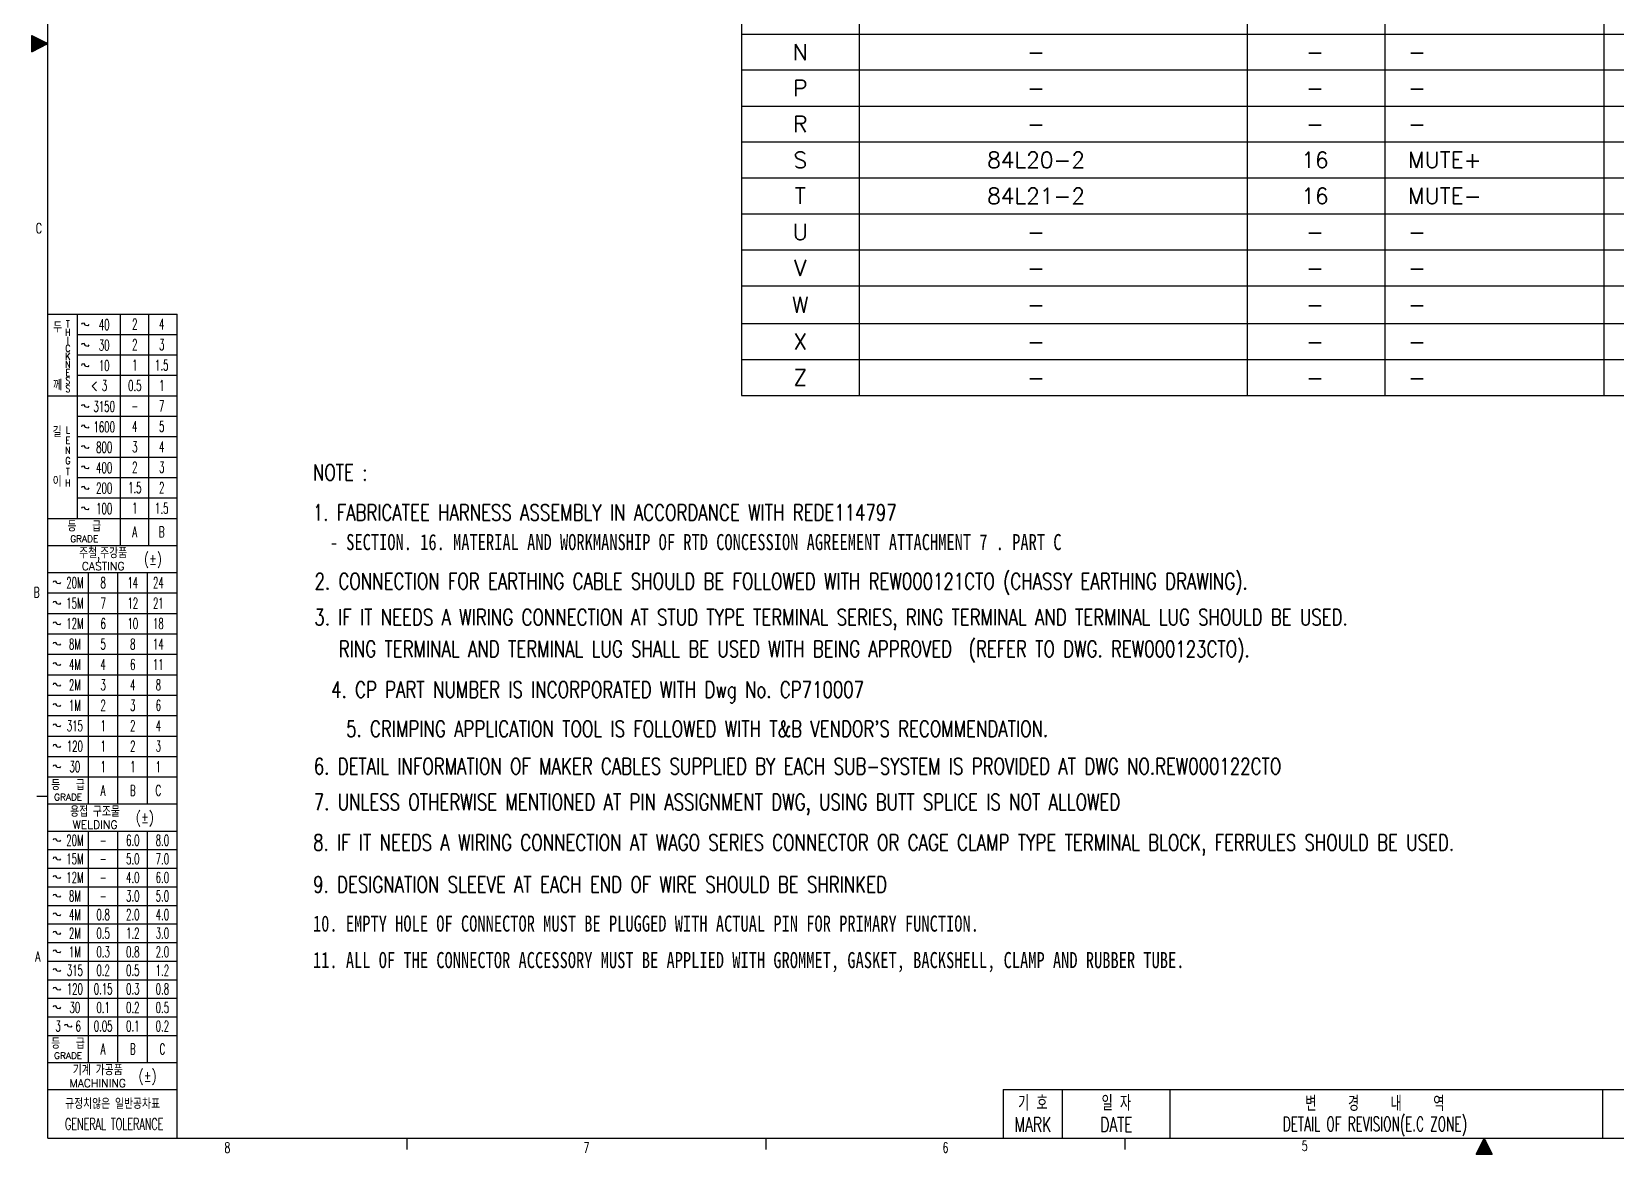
# Model space of a CAD drawing. Extents: x 260 to 819, y -886 to -454.
# Drawn here: x 270 to 564.3, y -875.9 to -667.5 of the extents above; entities that cross this region are included whole.
import ezdxf
from ezdxf.enums import TextEntityAlignment as Align

# ---------------------------------------------------------------- set-up
doc = ezdxf.new("R2010")
doc.units = 0
doc.header["$LTSCALE"] = 150
doc.header["$MEASUREMENT"] = 0
doc.linetypes.add('DASHED', pattern=[0.75, 0.5, -0.25])
doc.layers.get('0').update_dxf_attribs({"color": 6, "linetype": 'CONTINUOUS'})
doc.layers.add('현배선도', color=7, linetype='CONTINUOUS')
doc.styles.add('ROMANS', font='txt', dxfattribs={"height": 0.2})
doc.styles.get("Standard").update_dxf_attribs({"font": 'romans.shx', "width": 0.8, "bigfont": 'whgtxt.shx'})

# ---------------------------------------------------------------- blocks, each defined once
blk = doc.blocks.new('*H4')
at = {"color": 2, "linetype": 'Continuous'}
for p, q in [((-267.94, -3.02), (-268.11, -2.85)), ((-267.66, -3.02), (-268.02, -2.66)), ((-267.37, -3.02), (-267.93, -2.47)), ((-267.09, -3.02), (-267.83, -2.28)), ((-266.81, -3.02), (-267.74, -2.09)), ((-266.52, -3.02), (-267.64, -1.9)), ((-266.24, -3.02), (-267.55, -1.72)), ((-265.96, -3.02), (-267.46, -1.53)), ((-265.68, -3.02), (-267.36, -1.34)), ((-265.39, -3.02), (-267.27, -1.15)), ((-265.29, -2.85), (-267.18, -0.96)), ((-265.57, -2.28), (-267.08, -0.77)), ((-265.85, -1.72), (-266.99, -0.58)), ((-266.12, -1.16), (-266.89, -0.39)), ((-266.4, -0.6), (-266.8, -0.2)), ((-266.68, -0.04), (-266.71, -0.01))]:
    blk.add_line(p, q, dxfattribs=at)
blk = doc.blocks.new('*H5')
at = {"color": 2, "linetype": 'Continuous'}
for p, q in [((-266.24, -0.93), (-268.07, -2.77)), ((-266.14, -1.12), (-268.05, -3.02)), ((-266.33, -0.74), (-267.79, -2.2)), ((-266.05, -1.31), (-267.77, -3.02)), ((-266.43, -0.55), (-267.51, -1.64)), ((-265.96, -1.5), (-267.48, -3.02)), ((-266.52, -0.36), (-267.24, -1.08)), ((-265.86, -1.69), (-267.2, -3.02)), ((-266.61, -0.18), (-266.96, -0.52)), ((-265.77, -1.88), (-266.92, -3.02)), ((-265.68, -2.07), (-266.63, -3.02)), ((-265.58, -2.26), (-266.35, -3.02)), ((-265.49, -2.44), (-266.07, -3.02)), ((-265.39, -2.63), (-265.79, -3.02)), ((-265.3, -2.82), (-265.5, -3.02)), ((-265.21, -3.01), (-265.22, -3.02))]:
    blk.add_line(p, q, dxfattribs=at)
blk = doc.blocks.new('*H6')
at = {"color": 2, "linetype": 'Continuous'}
for p, q in [((-534.45, 202.67), (-536.42, 204.65)), ((-534.64, 202.58), (-536.42, 204.36)), ((-534.82, 202.48), (-536.42, 204.08)), ((-535.01, 202.39), (-536.42, 203.8)), ((-535.2, 202.29), (-536.42, 203.51)), ((-535.39, 202.2), (-536.42, 203.23)), ((-534.26, 202.77), (-536, 204.51)), ((-534.07, 202.86), (-535.43, 204.22)), ((-533.88, 202.96), (-534.86, 203.94)), ((-533.69, 203.05), (-534.29, 203.65)), ((-533.51, 203.15), (-533.72, 203.36)), ((-535.58, 202.11), (-536.42, 202.95)), ((-535.77, 202.01), (-536.42, 202.67)), ((-535.95, 201.92), (-536.42, 202.38)), ((-536.14, 201.82), (-536.42, 202.1)), ((-536.33, 201.73), (-536.42, 201.82))]:
    blk.add_line(p, q, dxfattribs=at)
blk = doc.blocks.new('*H7')
at = {"color": 2, "linetype": 'Continuous'}
for p, q in [((-536.36, 204.69), (-536.42, 204.63)), ((-536.17, 204.6), (-536.42, 204.35)), ((-535.98, 204.5), (-536.42, 204.06)), ((-535.79, 204.41), (-536.42, 203.78)), ((-535.61, 204.31), (-536.42, 203.5)), ((-535.42, 204.22), (-536.42, 203.21)), ((-535.23, 204.12), (-536.42, 202.93)), ((-535.04, 204.03), (-536.42, 202.65)), ((-534.85, 203.93), (-536.42, 202.37)), ((-534.67, 203.84), (-536.42, 202.08)), ((-534.48, 203.74), (-536.42, 201.8)), ((-534.29, 203.65), (-536.09, 201.85)), ((-534.1, 203.55), (-535.52, 202.13)), ((-533.91, 203.46), (-534.95, 202.42)), ((-533.72, 203.36), (-534.38, 202.71)), ((-533.54, 203.27), (-533.81, 202.99))]:
    blk.add_line(p, q, dxfattribs=at)
blk = doc.blocks.new('ansi-c')
at = {"color": 5, "linetype": 'Continuous'}
for p, q in [((-56.4, 358.06), (-56.4, 764.46)), ((-56.4, 511.06), (-32.4, 511.06)), ((-32.4, 358.06), (-32.4, 511.06)), ((-56.4, 463.06), (-32.4, 463.06)), ((-56.4, 415.06), (-32.4, 415.06)), ((-56.4, 367.06), (-32.4, 367.06)), ((121, 367.06), (283.5, 367.06)), ((-56.4, 358.06), (477, 358.06))]:
    blk.add_line(p, q, dxfattribs=at)
at = {"color": 2, "linetype": 'Continuous'}
for p, q in [((-59.42, 562.78), (-56.4, 561.26)), ((-59.42, 559.74), (-59.42, 562.78)), ((-59.42, 559.74), (-56.4, 561.26)), ((208.8, 355.04), (210.3, 358.06)), ((210.3, 358.06), (211.8, 355.04)), ((208.8, 355.04), (211.8, 355.04))]:
    blk.add_line(p, q, dxfattribs=at)
at = {"color": 210, "linetype": 'Continuous'}
for p, q in [((-58.45, 561.26), (-56.4, 561.26)), ((-50.9, 473.11), (-50.9, 511.06)), ((-42.9, 468.09), (-42.9, 511.06)), ((-37.65, 468.09), (-37.65, 511.06)), ((-50.9, 507.27), (-32.4, 507.27)), ((-50.9, 503.47), (-32.4, 503.47)), ((-50.9, 499.68), (-32.4, 499.68)), ((-56.4, 495.88), (-32.4, 495.88)), ((-50.9, 492.09), (-32.4, 492.09)), ((-50.9, 488.29), (-32.4, 488.29)), ((-50.9, 484.5), (-32.4, 484.5)), ((-50.9, 480.7), (-32.4, 480.7)), ((-50.9, 476.91), (-32.4, 476.91)), ((-56.4, 473.11), (-32.4, 473.11)), ((-56.4, 468.09), (-32.4, 468.09)), ((-48.9, 420.09), (-48.9, 463.06)), ((-43.4, 420.09), (-43.4, 463.06)), ((-37.9, 420.09), (-37.9, 463.06)), ((-56.4, 459.27), (-32.4, 459.27)), ((-56.4, 455.47), (-32.4, 455.47)), ((-56.4, 451.68), (-32.4, 451.68)), ((-56.4, 447.88), (-32.4, 447.88)), ((-56.4, 444.09), (-32.4, 444.09)), ((-56.4, 440.29), (-32.4, 440.29)), ((-56.4, 436.5), (-32.4, 436.5)), ((-56.4, 432.7), (-32.4, 432.7)), ((-56.4, 428.91), (-32.4, 428.91)), ((-56.4, 425.11), (-32.4, 425.11)), ((-58.45, 421.56), (-56.4, 421.56)), ((-56.4, 420.09), (-32.4, 420.09)), ((-48.9, 372.09), (-48.9, 415.06)), ((-43.4, 372.09), (-43.4, 415.06)), ((-37.9, 372.09), (-37.9, 415.06)), ((-56.4, 411.61), (-32.4, 411.61)), ((-56.4, 408.16), (-32.4, 408.16)), ((-56.4, 404.71), (-32.4, 404.71)), ((-56.4, 401.26), (-32.4, 401.26)), ((-56.4, 397.81), (-32.4, 397.81)), ((-56.4, 394.36), (-32.4, 394.36)), ((-56.4, 390.91), (-32.4, 390.91)), ((-56.4, 387.46), (-32.4, 387.46)), ((-56.4, 384.01), (-32.4, 384.01)), ((-56.4, 380.56), (-32.4, 380.56)), ((-56.4, 377.11), (-32.4, 377.11)), ((-56.4, 372.09), (-32.4, 372.09)), ((132, 358.06), (132, 367.06)), ((152, 358.06), (152, 367.06)), ((232.31, 358.06), (232.31, 367.06)), ((10.28, 355.96), (10.28, 358.06)), ((76.95, 355.96), (76.95, 358.06)), ((143.63, 355.96), (143.63, 358.06))]:
    blk.add_line(p, q, dxfattribs=at)
at = {"color": 5, "linetype": 'DASHED'}
blk.add_line((121, 367.06), (121, 358.06), dxfattribs=at)
at = {"color": 130, "linetype": 'Continuous'}
for points in [[(-48.8, 509.12), (-49.02, 508.86), (-49.41, 508.93), (-49.5, 509.08), (-49.5, 509.08), (-49.69, 509.37), (-50.1, 509.31), (-50.2, 509.12)], [(-48.8, 505.32), (-49.02, 505.06), (-49.41, 505.14), (-49.5, 505.28), (-49.5, 505.28), (-49.69, 505.58), (-50.1, 505.52), (-50.2, 505.32)], [(-48.8, 501.53), (-49.02, 501.27), (-49.41, 501.34), (-49.5, 501.49), (-49.5, 501.49), (-49.69, 501.78), (-50.1, 501.72), (-50.2, 501.53)], [(-48.8, 493.94), (-49.02, 493.68), (-49.41, 493.75), (-49.5, 493.9), (-49.5, 493.9), (-49.69, 494.19), (-50.1, 494.13), (-50.2, 493.94)], [(-48.8, 490.14), (-49.02, 489.88), (-49.41, 489.96), (-49.5, 490.1), (-49.5, 490.1), (-49.69, 490.4), (-50.1, 490.34), (-50.2, 490.14)], [(-48.8, 486.35), (-49.02, 486.09), (-49.41, 486.16), (-49.5, 486.31), (-49.5, 486.31), (-49.69, 486.6), (-50.1, 486.54), (-50.2, 486.35)], [(-48.8, 482.55), (-49.02, 482.29), (-49.41, 482.37), (-49.5, 482.51), (-49.5, 482.51), (-49.69, 482.81), (-50.1, 482.75), (-50.2, 482.55)], [(-48.8, 478.76), (-49.02, 478.5), (-49.41, 478.57), (-49.5, 478.72), (-49.5, 478.72), (-49.69, 479.01), (-50.1, 478.95), (-50.2, 478.76)], [(-48.8, 474.96), (-49.02, 474.7), (-49.41, 474.78), (-49.5, 474.92), (-49.5, 474.92), (-49.69, 475.22), (-50.1, 475.16), (-50.2, 474.96)], [(-54.05, 461.21), (-54.27, 460.95), (-54.66, 461.02), (-54.75, 461.17), (-54.75, 461.17), (-54.94, 461.46), (-55.35, 461.4), (-55.45, 461.21)], [(-54.05, 457.41), (-54.27, 457.15), (-54.66, 457.22), (-54.75, 457.37), (-54.75, 457.37), (-54.94, 457.66), (-55.35, 457.61), (-55.45, 457.41)], [(-54.05, 453.62), (-54.27, 453.36), (-54.66, 453.43), (-54.75, 453.58), (-54.75, 453.58), (-54.94, 453.87), (-55.35, 453.81), (-55.45, 453.62)], [(-54.05, 449.82), (-54.27, 449.56), (-54.66, 449.63), (-54.75, 449.78), (-54.75, 449.78), (-54.94, 450.07), (-55.35, 450.02), (-55.45, 449.82)], [(-54.05, 446.03), (-54.27, 445.77), (-54.66, 445.84), (-54.75, 445.99), (-54.75, 445.99), (-54.94, 446.28), (-55.35, 446.22), (-55.45, 446.03)], [(-54.05, 442.23), (-54.27, 441.97), (-54.66, 442.04), (-54.75, 442.19), (-54.75, 442.19), (-54.94, 442.48), (-55.35, 442.43), (-55.45, 442.23)], [(-54.05, 438.44), (-54.27, 438.18), (-54.66, 438.25), (-54.75, 438.4), (-54.75, 438.4), (-54.94, 438.69), (-55.35, 438.63), (-55.45, 438.44)], [(-54.05, 434.64), (-54.27, 434.38), (-54.66, 434.45), (-54.75, 434.6), (-54.75, 434.6), (-54.94, 434.89), (-55.35, 434.84), (-55.45, 434.64)], [(-54.05, 430.85), (-54.27, 430.59), (-54.66, 430.66), (-54.75, 430.81), (-54.75, 430.81), (-54.94, 431.1), (-55.35, 431.04), (-55.45, 430.85)], [(-54.05, 427.05), (-54.27, 426.79), (-54.66, 426.86), (-54.75, 427.01), (-54.75, 427.01), (-54.94, 427.3), (-55.35, 427.25), (-55.45, 427.05)], [(-54.05, 413.38), (-54.27, 413.12), (-54.66, 413.19), (-54.75, 413.34), (-54.75, 413.34), (-54.94, 413.63), (-55.35, 413.57), (-55.45, 413.38)], [(-54.05, 409.93), (-54.27, 409.67), (-54.66, 409.74), (-54.75, 409.89), (-54.75, 409.89), (-54.94, 410.18), (-55.35, 410.12), (-55.45, 409.93)], [(-54.05, 406.48), (-54.27, 406.22), (-54.66, 406.29), (-54.75, 406.44), (-54.75, 406.44), (-54.94, 406.73), (-55.35, 406.67), (-55.45, 406.48)], [(-54.05, 403.03), (-54.27, 402.77), (-54.66, 402.84), (-54.75, 402.99), (-54.75, 402.99), (-54.94, 403.28), (-55.35, 403.22), (-55.45, 403.03)], [(-54.05, 399.58), (-54.27, 399.32), (-54.66, 399.39), (-54.75, 399.54), (-54.75, 399.54), (-54.94, 399.83), (-55.35, 399.77), (-55.45, 399.58)], [(-54.05, 396.13), (-54.27, 395.87), (-54.66, 395.94), (-54.75, 396.09), (-54.75, 396.09), (-54.94, 396.38), (-55.35, 396.32), (-55.45, 396.13)], [(-54.05, 392.68), (-54.27, 392.42), (-54.66, 392.49), (-54.75, 392.64), (-54.75, 392.64), (-54.94, 392.93), (-55.35, 392.87), (-55.45, 392.68)], [(-54.05, 389.23), (-54.27, 388.97), (-54.66, 389.04), (-54.75, 389.19), (-54.75, 389.19), (-54.94, 389.48), (-55.35, 389.42), (-55.45, 389.23)], [(-54.05, 385.78), (-54.27, 385.52), (-54.66, 385.59), (-54.75, 385.74), (-54.75, 385.74), (-54.94, 386.03), (-55.35, 385.97), (-55.45, 385.78)], [(-54.05, 382.33), (-54.27, 382.07), (-54.66, 382.14), (-54.75, 382.29), (-54.75, 382.29), (-54.94, 382.58), (-55.35, 382.52), (-55.45, 382.33)], [(-51.95, 378.88), (-52.17, 378.62), (-52.56, 378.69), (-52.65, 378.84), (-52.65, 378.84), (-52.84, 379.13), (-53.25, 379.07), (-53.35, 378.88)]]:
    blk.add_lwpolyline(points, dxfattribs=at)
at = {"color": 7, "linetype": 'Continuous'}
for name in ['*H7', '*H6', '*H4', '*H5']:
    blk.add_blockref(name, (477, 358.06), dxfattribs=at)
at = {"color": 130, "linetype": 'Continuous'}
for s, height, width, p in [('C', 1.9, 0.655684, (-58.09, 527)), ('두', 2, 0.65, (-54.6, 508.66)), ('T', 1.3, 0.797385, (-52.7, 509.19)), ('40', 2, 0.582, (-45.95, 509.08)), ('2', 2, 0.582, (-40.27, 509.17)), ('4', 2, 0.582, (-35.27, 509.17)), ('H', 1.3, 0.797385, (-52.7, 507.69)), ('I', 1.3, 0.797385, (-52.7, 506.19)), ('30', 2, 0.582, (-45.95, 505.28)), ('2', 2, 0.582, (-40.27, 505.37)), ('3', 2, 0.582, (-35.27, 505.37)), ('C', 1.3, 0.797385, (-52.7, 504.69)), ('K', 1.3, 0.797385, (-52.7, 503.19)), ('N', 1.3, 0.797385, (-52.7, 501.69)), ('E', 1.3, 0.797385, (-52.7, 500.19)), ('10', 2, 0.582, (-45.95, 501.49)), ('1', 2, 0.582, (-40.27, 501.58)), ('1.5', 2, 0.582, (-35.27, 501.58)), ('께', 2, 0.65, (-54.6, 497.89)), ('S', 1.3, 0.797385, (-52.7, 498.69)), ('S', 1.3, 0.797385, (-52.7, 497.19)), ('< 3', 2, 0.582, (-46.9, 497.78)), ('0.5', 2, 0.582, (-40.27, 497.78)), ('1', 2, 0.582, (-35.27, 497.78)), ('3150', 2, 0.582, (-45.95, 493.9)), ('7', 2, 0.582, (-35.27, 493.99)), ('-', 2, 0.582, (-40.27, 493.99)), ('길', 2, 0.65, (-54.7, 489.19)), ('L', 1.3, 0.797385, (-52.7, 489.52)), ('1600', 2, 0.582, (-45.95, 490.1)), ('4', 2, 0.582, (-40.27, 490.19)), ('5', 2, 0.582, (-35.27, 490.19)), ('N', 1.3, 0.797385, (-52.7, 485.74)), ('E', 1.3, 0.797385, (-52.7, 487.63)), ('800', 2, 0.582, (-45.95, 486.31)), ('3', 2, 0.582, (-40.27, 486.4)), ('4', 2, 0.582, (-35.27, 486.4)), ('G', 1.3, 0.797385, (-52.7, 483.86)), ('400', 2, 0.582, (-45.95, 482.51)), ('2', 2, 0.582, (-40.27, 482.6)), ('3', 2, 0.582, (-35.27, 482.6)), ('이', 2, 0.65, (-54.7, 480.01)), ('T', 1.3, 0.797385, (-52.7, 481.77)), ('H', 1.3, 0.797385, (-52.7, 479.68)), ('200', 2, 0.582, (-45.95, 478.72)), ('1.5', 2, 0.582, (-40.27, 478.81)), ('2', 2, 0.582, (-35.27, 478.81)), ('100', 2, 0.582, (-45.95, 474.92)), ('1', 2, 0.582, (-40.27, 475.01)), ('1.5', 2, 0.582, (-35.27, 475.01)), ('등   급', 2, 0.65, (-49.65, 471.68)), ('A', 2, 0.582, (-40.27, 470.6)), ('B', 2, 0.582, (-35.27, 470.6)), ('GRADE', 1.2, 1.015333, (-49.65, 469.32)), ('주철,주강품', 2, 0.65, (-46.15, 466.71)), ('CASTING', 1.5, 0.982, (-46.15, 464.24)), ('(±)', 2, 0.782, (-36.9, 465.58)), ('20M', 2, 0.582, (-51.4, 461.17)), ('8', 2, 0.582, (-46.15, 461.17)), ('14', 2, 0.582, (-40.65, 461.17)), ('24', 2, 0.582, (-35.9, 461.17)), ('B', 1.9, 0.655684, (-58.49, 459.39)), ('15M', 2, 0.582, (-51.4, 457.37)), ('7', 2, 0.582, (-46.15, 457.37)), ('12', 2, 0.582, (-40.65, 457.37)), ('21', 2, 0.582, (-35.9, 457.37)), ('12M', 2, 0.582, (-51.4, 453.58)), ('6', 2, 0.582, (-46.15, 453.58)), ('10', 2, 0.582, (-40.65, 453.58)), ('18', 2, 0.582, (-35.9, 453.58)), ('8M', 2, 0.582, (-51.4, 449.78)), ('5', 2, 0.582, (-46.15, 449.78)), ('8', 2, 0.582, (-40.65, 449.78)), ('14', 2, 0.582, (-35.9, 449.78)), ('4M', 2, 0.582, (-51.4, 445.99)), ('4', 2, 0.582, (-46.15, 445.99)), ('6', 2, 0.582, (-40.65, 445.99)), ('11', 2, 0.582, (-35.9, 445.99)), ('2M', 2, 0.582, (-51.4, 442.19)), ('3', 2, 0.582, (-46.15, 442.19)), ('4', 2, 0.582, (-40.65, 442.19)), ('8', 2, 0.582, (-35.9, 442.19)), ('1M', 2, 0.582, (-51.4, 438.4)), ('2', 2, 0.582, (-46.15, 438.4)), ('3', 2, 0.582, (-40.65, 438.4)), ('6', 2, 0.582, (-35.9, 438.4)), ('315', 2, 0.582, (-51.4, 434.6)), ('1', 2, 0.582, (-46.15, 434.6)), ('2', 2, 0.582, (-40.65, 434.6)), ('4', 2, 0.582, (-35.9, 434.6)), ('120', 2, 0.582, (-51.4, 430.81)), ('1', 2, 0.582, (-46.15, 430.81)), ('2', 2, 0.582, (-40.65, 430.81)), ('3', 2, 0.582, (-35.9, 430.81)), ('30', 2, 0.582, (-51.4, 427.01)), ('1', 2, 0.582, (-46.15, 427.01)), ('1', 2, 0.582, (-40.65, 427.01)), ('1', 2, 0.582, (-35.9, 427.01)), ('등   급', 2, 0.65, (-52.65, 423.64)), ('GRADE', 1.2, 1.015333, (-52.65, 421.36)), ('A', 2, 0.582, (-46.15, 422.6)), ('B', 2, 0.582, (-40.65, 422.6)), ('C', 2, 0.582, (-35.9, 422.6)), ('용접 구조물', 2, 0.65, (-47.65, 418.71)), ('(±)', 2, 0.782, (-38.4, 417.58)), ('WELDING', 1.5, 0.982, (-47.65, 416.24)), ('20M', 2, 0.582, (-51.4, 413.34)), ('-', 2, 0.582, (-46.15, 413.34)), ('6.0', 2, 0.582, (-40.65, 413.34)), ('8.0', 2, 0.582, (-35.15, 413.34)), ('15M', 2, 0.582, (-51.4, 409.89)), ('-', 2, 0.582, (-46.15, 409.89)), ('5.0', 2, 0.582, (-40.65, 409.89)), ('7.0', 2, 0.582, (-35.15, 409.89)), ('12M', 2, 0.582, (-51.4, 406.44)), ('-', 2, 0.582, (-46.15, 406.44)), ('4.0', 2, 0.582, (-40.65, 406.44)), ('6.0', 2, 0.582, (-35.15, 406.44)), ('8M', 2, 0.582, (-51.4, 402.99)), ('3.0', 2, 0.582, (-40.65, 402.99)), ('5.0', 2, 0.582, (-35.15, 402.99)), ('4M', 2, 0.582, (-51.4, 399.54)), ('0.8', 2, 0.582, (-46.15, 399.54)), ('-', 2, 0.582, (-46.15, 402.99)), ('2.0', 2, 0.582, (-40.65, 399.54)), ('4.0', 2, 0.582, (-35.15, 399.54)), ('2M', 2, 0.582, (-51.4, 396.09)), ('0.5', 2, 0.582, (-46.15, 396.09)), ('1.2', 2, 0.582, (-40.65, 396.09)), ('3.0', 2, 0.582, (-35.15, 396.09)), ('A', 1.9, 0.655684, (-58.29, 391.77)), ('1M', 2, 0.582, (-51.4, 392.64)), ('0.3', 2, 0.582, (-46.15, 392.64)), ('0.8', 2, 0.582, (-40.65, 392.64)), ('2.0', 2, 0.582, (-35.15, 392.64)), ('315', 2, 0.582, (-51.4, 389.19)), ('0.2', 2, 0.582, (-46.15, 389.19)), ('0.5', 2, 0.582, (-40.65, 389.19)), ('1.2', 2, 0.582, (-35.15, 389.19)), ('120', 2, 0.582, (-51.4, 385.74)), ('0.15', 2, 0.582, (-46.15, 385.74)), ('0.3', 2, 0.582, (-40.65, 385.74)), ('0.8', 2, 0.582, (-35.15, 385.74)), ('30', 2, 0.582, (-51.4, 382.29)), ('0.1', 2, 0.582, (-46.15, 382.29)), ('0.2', 2, 0.582, (-40.65, 382.29)), ('0.5', 2, 0.582, (-35.15, 382.29)), ('3', 2, 0.582, (-54.52, 378.84)), ('6', 2, 0.582, (-50.77, 378.84)), ('0.05', 2, 0.582, (-46.15, 378.84)), ('0.1', 2, 0.582, (-40.65, 378.84)), ('0.2', 2, 0.582, (-35.15, 378.84)), ('등   급', 2, 0.65, (-52.65, 375.64)), ('GRADE', 1.2, 1.015333, (-52.65, 373.36)), ('A', 2, 0.582, (-46.15, 374.6)), ('B', 2, 0.582, (-40.65, 374.6)), ('C', 2, 0.582, (-35.15, 374.6)), ('기계 가공품', 2, 0.65, (-47.15, 370.71)), ('(±)', 2, 0.782, (-37.9, 369.58)), ('MACHINING', 1.5, 0.982, (-47.15, 368.24)), ('규정치않은 일반공차표', 2, 0.65, (-44.4, 364.46)), ('기 호', 2.8, 0.7, (126.5, 364.56)), ('일 자', 2.8, 0.7, (142, 364.56)), ('변    경    내    역', 2.8, 0.7, (190, 364.46)), ('DETAIL OF REVISION(E.C ZONE)', 2.7, 0.607926, (190, 360.66)), ('GENERAL TOLERANCE', 2.2, 0.591091, (-44.1, 360.66)), ('MARK', 2.7, 0.700519, (126.5, 360.56)), ('DATE', 2.7, 0.700519, (142, 360.56)), ('8', 1.9, 0.655684, (-23.08, 356.28)), ('7', 1.9, 0.655684, (43.6, 356.28)), ('6', 1.9, 0.655684, (110.27, 356.28)), ('5', 1.9, 0.655684, (176.97, 356.61))]:
    blk.add_text(s, height=height, dxfattribs=dict(at, width=width)).set_placement(p, align=Align.MIDDLE_CENTER)

msp = doc.modelspace()

# ---------------------------------------------------------------- linework, layer by layer
at = {"color": 0}
for p, q in [((401.83, -574.66), (401.83, -735.04)), ((423.7, -574.66), (423.7, -735.04)), ((423.7, -574.66), (423.7, -735.04)), ((495.74, -574.66), (495.74, -735.04)), ((521.3, -574.66), (521.3, -735.04)), ((562, -574.66), (562, -735.04)), ((401.83, -667.91), (424.78, -667.91)), ((424.78, -667.91), (521.3, -667.91)), ((521.3, -667.91), (562, -667.91)), ((561.71, -667.91), (583.52, -667.91)), ((401.83, -674.59), (424.62, -674.59)), ((423.7, -674.59), (521.3, -674.59)), ((521.3, -674.59), (562, -674.59)), ((561.71, -674.59), (583.52, -674.59)), ((401.83, -681.28), (424.62, -681.28)), ((423.7, -681.28), (521.3, -681.28)), ((521.3, -681.28), (562, -681.28)), ((561.71, -681.28), (583.52, -681.28)), ((401.83, -687.96), (424.62, -687.96)), ((423.7, -687.96), (521.3, -687.96)), ((521.3, -687.96), (562, -687.96)), ((561.71, -687.96), (583.52, -687.96)), ((401.83, -694.64), (423.7, -694.64)), ((423.7, -694.64), (521.3, -694.64)), ((521.3, -694.64), (562, -694.64)), ((561.71, -694.64), (583.52, -694.64)), ((401.83, -701.32), (423.7, -701.32)), ((423.7, -701.32), (521.3, -701.32)), ((521.3, -701.32), (562, -701.32)), ((561.71, -701.32), (583.52, -701.32)), ((401.83, -708.01), (423.7, -708.01)), ((423.7, -708.01), (521.3, -708.01)), ((521.3, -708.01), (562, -708.01)), ((561.71, -708.01), (583.52, -708.01)), ((401.83, -714.69), (423.7, -714.69)), ((423.7, -714.69), (521.3, -714.69)), ((521.3, -714.69), (562, -714.69)), ((561.71, -714.69), (583.52, -714.69)), ((401.83, -721.68), (423.7, -721.68)), ((423.7, -721.68), (521.3, -721.68)), ((521.3, -721.68), (562, -721.68)), ((561.71, -721.68), (583.52, -721.68)), ((401.83, -728.36), (423.7, -728.36)), ((423.7, -728.36), (521.3, -728.36)), ((521.3, -728.36), (562, -728.36)), ((561.71, -728.36), (583.52, -728.36)), ((401.83, -735.04), (423.7, -735.04)), ((423.7, -735.04), (521.3, -735.04)), ((521.3, -735.04), (562, -735.04)), ((561.71, -735.04), (583.52, -735.04))]:
    msp.add_line(p, q, dxfattribs=at)

# ---------------------------------------------------------------- block references
at = {"linetype": 'DASHED'}
msp.add_blockref('ansi-c', (329.46, -1230.96), dxfattribs=at)
msp.add_blockref('ansi-c', (329.46, -1230.96), dxfattribs=at)

# ---------------------------------------------------------------- texts
at = {"color": 0}
for s, p in [('N', (412.77, -671.25)), ('-', (456.55, -671.25)), ('-', (508.34, -671.25)), ('P', (412.77, -677.94)), ('-', (456.55, -677.94)), ('-', (508.34, -677.94)), ('R', (412.77, -684.62)), ('-', (456.55, -684.62)), ('-', (508.34, -684.62)), ('S', (412.77, -691.3)), ('84L20-2', (456.55, -691.3)), ('16', (508.34, -691.3)), ('T', (412.77, -697.98)), ('84L21-2', (456.55, -697.98)), ('16', (508.34, -697.98)), ('U', (412.77, -704.67)), ('-', (456.55, -704.67)), ('-', (508.34, -704.67)), ('V', (412.77, -711.35)), ('-', (456.55, -711.35)), ('-', (508.34, -711.35)), ('W', (412.77, -718.18)), ('-', (456.55, -718.18)), ('-', (508.34, -718.18)), ('X', (412.77, -725.02)), ('-', (456.55, -725.02)), ('-', (508.34, -725.02)), ('Z', (412.77, -731.7)), ('-', (456.55, -731.7)), ('-', (508.34, -731.7))]:
    msp.add_text(s, height=2.97, dxfattribs=at).set_placement(p, align=Align.MIDDLE_CENTER)
for s, p in [('-', (525.65, -671.25)), ('-', (525.65, -677.94)), ('-', (525.65, -684.62)), ('MUTE+', (525.65, -691.3)), ('MUTE-', (525.65, -697.98)), ('-', (525.65, -704.67)), ('-', (525.65, -711.35)), ('-', (525.65, -718.18)), ('-', (525.65, -725.02)), ('-', (525.65, -731.7))]:
    msp.add_text(s, height=2.97, dxfattribs=at).set_placement(p, align=Align.MIDDLE_LEFT)
at = {"color": 7, "width": 0.75}
for s, p in [('NOTE : ', (322.27, -749.32)), ('1. FABRICATEE HARNESS ASSEMBLY IN ACCORDANCE WITH REDE114797', (322.27, -756.76)), ('2. CONNECTION FOR EARTHING CABLE SHOULD BE FOLLOWED WITH REW000121CTO (CHASSY EARTHING DRAWING).', (322.57, -769.52)), ('3. IF IT NEEDS A WIRING CONNECTION AT STUD TYPE TERMINAL SERIES, RING TERMINAL AND TERMINAL LUG SHOULD BE USED.', (322.53, -776.2)), ('RING TERMINAL AND TERMINAL LUG SHALL BE USED WITH BEING APPROVED  (REFER TO DWG. REW000123CTO).', (327.07, -782.09)), ('6. DETAIL INFORMATION OF MAKER CABLES SUPPLIED BY EACH SUB-SYSTEM IS PROVIDED AT DWG NO.REW000122CTO', (322.43, -803.87)), ('7. UNLESS OTHERWISE MENTIONED AT PIN ASSIGNMENT DWG, USING BUTT SPLICE IS NOT ALLOWED ', (322.43, -810.52)), ('8. IF IT NEEDS A WIRING CONNECTION AT WAGO SERIES CONNECTOR OR CAGE CLAMP TYPE TERMINAL BLOCK, FERRULES SHOULD BE USED.', (322.31, -818.04)), ('9. DESIGNATION SLEEVE AT EACH END OF WIRE SHOULD BE SHRINKED', (322.31, -825.84))]:
    msp.add_text(s, height=3, dxfattribs=at).set_placement(p, align=Align.MIDDLE_LEFT)
at = {"color": 255, "linetype": 'Continuous', "width": 0.75}
for s, p in [('4. CP PART NUMBER IS INCORPORATED WITH Dwg No. CP710007', (375.13, -789.64)), ("5. CRIMPING APPLICATION TOOL IS FOLLOWED WITH T&B VENDOR'S RECOMMENDATION.", (393.62, -796.91))]:
    msp.add_text(s, height=3, dxfattribs=at).set_placement(p, align=Align.MIDDLE_CENTER)
at = {"layer": '현배선도', "color": 0, "linetype": 'DASHED', "ltscale": 0.05, "style": 'ROMANS', "width": 0.75}
for s, p in [('   - SECTION. 16. MATERIAL AND WORKMANSHIP OF RTD CONCESSION AGREEMENT ATTACHMENT 7 . PART C ', (320.81, -762.25)), ('10. EMPTY HOLE OF CONNECTOR MUST BE PLUGGED WITH ACTUAL PIN FOR PRIMARY FUNCTION.', (322.27, -833.08)), ('11. ALL OF THE CONNECTOR ACCESSORY MUST BE APPLIED WITH GROMMET, GASKET, BACKSHELL, CLAMP AND RUBBER TUBE.', (322.27, -839.86))]:
    msp.add_text(s, height=2.9925, dxfattribs=at).set_placement(p, align=Align.MIDDLE_LEFT)

doc.saveas('drawing.dxf')
